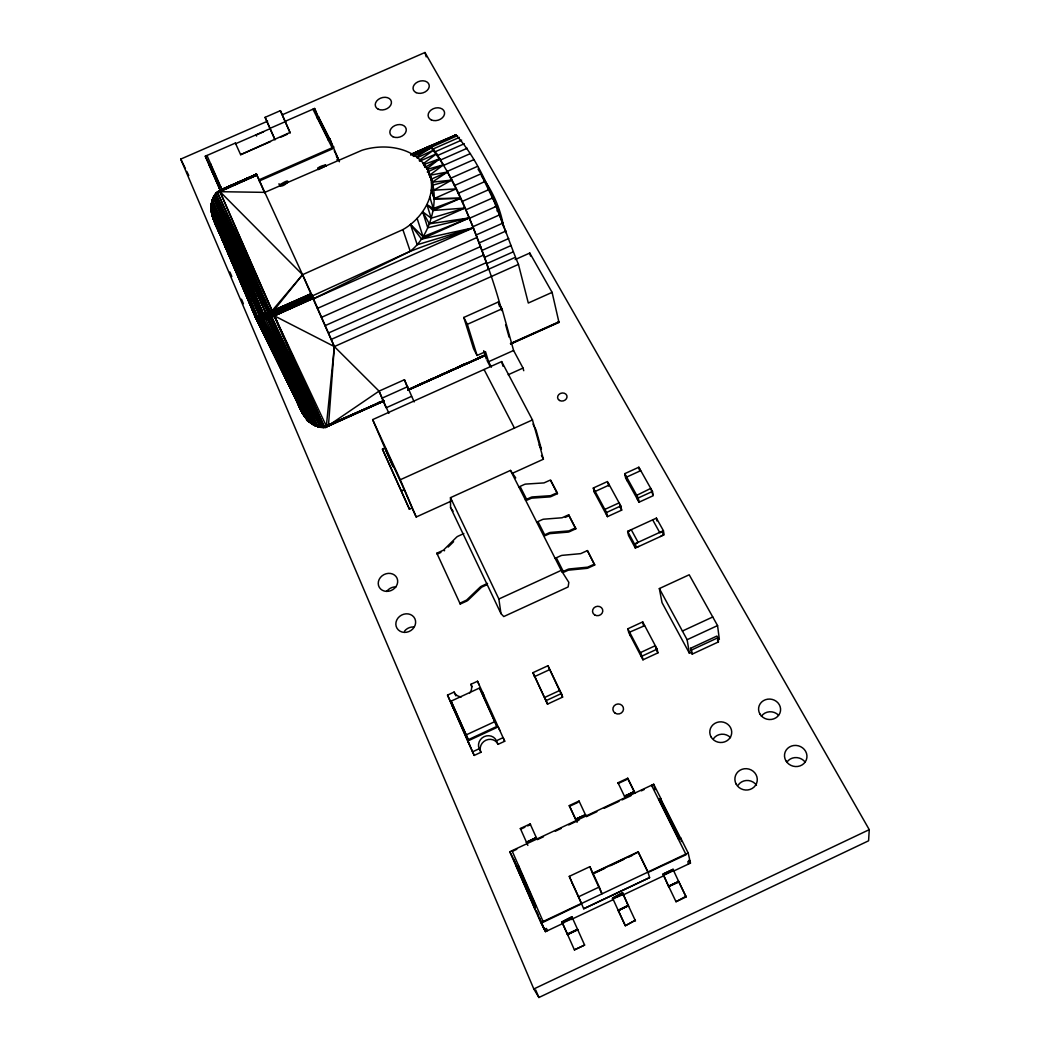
<?xml version="1.0" encoding="UTF-8"?>
<svg xmlns="http://www.w3.org/2000/svg" width="1050" height="1050" viewBox="0 0 1050 1050"><rect width="100%" height="100%" fill="white"/><g stroke="black" fill="none" stroke-linecap="round" stroke-linejoin="round"><path stroke-width="1.5" d="M388.881 413.293L379.05 391.125L334.346 346.579L311.784 294.827L256.476 174.208L221.196 189.722C210.446 194.67 209.383 208.963 213.321 218.781L255.977 318.334L302.702 413.359C307.401 422.349 318.439 430.329 328.637 425.933C311.364 432.337 299.526 411.548 295.942 397.963C299.539 411.587 311.417 432.337 328.663 425.972L383.919 401.034M304.316 415.997L255.78 317.927L213.308 218.781C209.304 210.761 211.418 194.591 217.993 192.137C209.475 197.886 210.066 211.969 214.213 221.012L256.043 318.399L305.301 417.375M222.311 238.022C214.134 225.33 202.912 199.762 221.196 189.722C213.426 193.213 210.262 202.755 211.575 210.643C210.774 203.923 212.205 196.337 217.691 191.848M236.696 273.026L213.439 219.148C211.719 213.714 209.764 205.236 212.638 200.655C215.25 197.964 213.583 194.775 213.412 198.883L263.576 314.475L260.807 315.932L212.179 202.926L214.935 194.88L221.183 189.722C211.326 194.302 209.567 207.086 212.559 216.51M312.651 296.743L263.392 318.636L212.034 202.886L216.654 193.777L219.726 191.323L256.909 175.101L220.041 191.691C213.098 194.434 210.577 202.138 211.483 209.895L257.027 317.664L261.739 319.476L269.771 317.638L313.373 298.371L274.457 315.892C262.238 320.893 256.436 319.646 255.78 317.927L211.68 211.864C210.735 203.595 212.782 195.248 219.529 190.982L256.607 174.457L219.45 190.759L213.885 196.757L211.838 202.821L263.222 314.632L272.921 313.136L312.073 295.47M212.152 200.616L263.576 314.475L272.16 310.669L302.558 274.693L402.872 229.622C423.124 218.243 439.451 191.861 427.494 169.155C414.645 146.961 384.681 143.141 362.04 150.255L264.823 192.373L220.041 191.691L219.358 190.68L256.476 174.208L219.45 190.759L212.861 198.555M211.457 208.884C212.363 192.662 209.659 227.207 212.231 200.655L211.391 209.554L214.213 221.012L212.546 216.51L211.207 207.231L213.334 218.741C209.541 208.989 211.142 195.011 221.183 189.761L256.515 174.287M322.849 426.851C319.974 430.986 293.331 410.97 315.092 425.512C337.719 430.631 308.136 425.027 316.667 425.079M298.134 402.78L305.222 417.217L301.77 411.482C305.104 418.569 311.115 424.909 318.938 426.733C323.597 426.72 317.993 428.019 318.99 425.814M282.634 114.634L424.961 52.5L869.256 829.658L868.586 840.801L538.913 997.5L533.82 988.969L180.744 159.101L267.645 121.17M309.75 422.1C314.58 426.366 323.111 429.109 328.479 425.499L334.346 346.579L328.296 333.086L486.334 262.644C471.135 222.679 457.078 179.799 430.001 146.331L428.426 147.486L434.149 144.966M213.373 199.224L216.248 193.279L217.363 193.712L219.726 191.323L256.738 174.733L219.621 191.139C215.88 190.221 209.462 208.596 212.638 200.655L212.048 203.175L212.402 200.602M503.685 227.22C500.666 208.95 492.489 190.667 481.412 175.823M464.94 208.044L431.196 218.19L422.638 211.746L429.345 223.821L464.94 208.044L433.007 210.473C435.199 198.87 434.385 186.743 430.211 175.678L432.206 182.214L451.658 180.088L433.834 190.194L431.432 189.945L434.227 199.041L460.491 198.293L433.007 210.473C430.001 225.986 422.848 241.29 410.235 251.278L313.162 298.961L327.639 331.603M301.77 411.482C305.931 421.706 317.559 429.489 328.637 425.933L322.967 427.245L383.788 400.772M428.977 146.423L455.949 134.873C487.699 170.494 500.404 221.117 518.451 264.403L334.346 346.579L326.353 426.129L324.923 426.759C317.796 427.547 310.669 424.069 306.233 418.477L257.119 319.147L307.558 419.869L258.392 319.016L256.043 318.399L261.647 318.478L269.771 316.129L313.149 297.885L272.396 316.496L216.248 194.827L217.888 192.15L221.183 189.761L256.607 174.457L264.561 192.727M318.964 426.799L316.995 426.195L265.125 313.779L255.859 317.914L258.812 317.874L267.12 315.079L312.362 296.113L262.316 319.252L260.807 315.932L271.136 314.344L312.362 296.113M211.483 209.895L211.601 205.892M212.179 202.939L259.639 316.221L211.378 207.27L211.706 202.781M209.488 165.743L210.63 163.839L208.95 164.574L205.288 156.214L235.371 143.076L240.647 154.691L270.506 141.619M220.552 186.441L218.846 187.189C219.056 190.418 220.093 184.17 221.038 187.504M259.639 316.221L211.89 204.054L213.15 198.752L216.654 193.607L212.966 198.568M516.692 867.339L518.543 865.567L516.324 866.617L509.801 851.734L653.691 784.232L660.936 798.669L662.222 803.88M536.97 912.831L534.043 907.095L536.301 906.032L534.398 907.791M515.169 259.573L529.791 253.05L552.103 292.373L558.994 322.468L558.193 321.628M211.838 202.821L212.402 200.734M221.183 189.761L216.405 193.515L213.412 198.883M219.726 191.323L272.094 310.695L273.446 314.278L267.606 318.294L317.376 425.985L320.985 427.179M314.79 424.449C310.131 423.255 317.953 427.114 318.938 426.366L313.241 424.449L305.235 417.178L308.7 421.037M256.134 318.071L212.441 216.064L256.279 317.717L257.723 319.187L263.038 318.176L271.136 314.344L266.201 317.323M211.444 207.27L257.919 318.071L261.739 319.476L313.609 424.423L262.316 319.252M306.652 419.055L302.807 413.464M315.197 424.764C319.161 427.888 324.437 427.678 328.453 425.552L383.775 400.693M428.348 147.984L428.886 146.514L455.949 134.873M305.235 417.178L309.934 422.179L315.184 425.578L308.385 420.722L258.654 319.528L259.166 318.636L256.043 318.412L302.702 413.359L275.402 357.328M213.15 198.752L217.731 191.94M319.449 425.696L318.951 426.195C316.089 426.799 300.234 415.314 315.092 425.289M261.647 318.478L259.639 319.305L308.385 420.722L310.446 422.454L261.148 319.515L312.808 424.029C314.488 427.298 338.087 429.083 317.376 425.985L268.104 318.15L319.699 426.497L319.016 426.864M215.499 195.221L215.027 196.179L216.405 193.397L219.398 190.746M219.66 191.887L217.823 193.266L270.336 312.113L274.496 311.391L311.784 294.827M316.916 425.814L263.786 319.016L262.513 319.371L316.916 425.814L263.563 314.738L311.509 294.223L272.593 312.362L257.814 317.743L257.88 316.995L265.178 314.711L265.847 313.464L213.819 196.704M215.512 195.418L214.095 196.888M212.966 198.647L216.405 193.515L219.529 190.982M454.164 136.159L454.847 135.043M215.211 195.182L219.621 191.139L256.607 174.457L219.45 190.851L214.095 196.744M256.476 174.208L219.345 190.654L218.124 192.452L219.844 191.533L217.823 193.266L272.094 310.695L270.27 311.798L311.259 293.659L270.27 311.798M216.248 193.344L213.977 196.704L216.654 193.777M272.094 310.695L220.041 191.691L302.558 274.693L273.971 310.209L265.178 314.711M263.563 314.738L214.541 197.177L265.939 313.412L214.764 196.757L267.908 312.546L274.496 311.391L273.092 313.53L275.638 313.897C273.184 320.499 265.768 314.632 270.021 311.614L268.524 312.913M312.913 297.334L275.638 313.897L269.771 317.638L261.739 319.476L263.038 318.176M259.901 319.581L260.662 319.069L259.639 319.305M262.513 319.371L315.026 425.145L319.082 426.812L324.896 427.061M448.179 547.05L453.6 541.695M261.502 318.255L264.075 316.942L260.256 318.491L266.017 317.034L269.233 315.105L260.846 316.457L260.544 315.814L258.589 316.864L265.676 316.404L264.075 316.942L257.88 316.995L262.172 315.945M221.261 189.853L215.355 195.116L216.523 194.289M216.812 193.922L218.256 192.623M211.221 207.244L212.559 216.471M258.812 317.874L256.988 318.99L256.279 318.465L257.919 318.071M426.707 168.893L439.884 158.668L423.596 164.601M268.485 312.585L267.908 312.546C264.442 316.024 271.018 319.371 273.958 315.249L313.149 297.885L271.845 316.929L323.571 426.602L273.446 314.278M423.098 163.839L436.682 153.681L419.514 161.241M429.398 175.363L447.458 172.003L431.169 179.196L427.494 169.155L429.398 175.363L443.507 164.811L427.009 169.404M419.226 160.309L433.926 149.927L416.942 157.868M217.993 192.137L219.607 190.995L218.111 192.268M218.413 192.819L219.975 191.73M383.919 401.087L324.936 426.983L328.637 425.933L321.051 427.101L328.584 425.749L324.791 426.654L328.453 425.552L379.05 391.125L404.434 379.733L414.173 401.914M265.348 318.675L273.262 313.911M432.206 182.214L447.458 172.003M273.617 314.632L269.771 317.638L320.263 426.549L268.104 318.15M416.653 156.765L431.694 147.472L412.939 155.728M260.964 316.995L272.449 311.994M264.219 317.231L267.409 315.787L262.29 316.522M425.119 167.304L439.884 158.668M270.559 317.152L272.396 316.496M261.358 318.019L262.592 317.389L258.969 318.268L261.24 317.769C259.166 318.714 260.295 315.381 258.589 316.864M412.821 154.875L430.001 146.331L435.291 151.712L443.783 165.309L470.439 153.549M258.392 319.016L259.166 318.636M414.383 155.794L431.694 147.472M574.416 949.883L584.614 945.053L577.526 929.289L567.354 934.041L574.416 949.883L584.614 945.053M625.314 925.746L635.263 920.325L625.314 925.746L618.214 910.416L628.333 905.625L628.635 906.426M668.811 886.686L676.016 901.714L686.122 896.923L678.891 881.921L668.719 886.502L678.799 881.737L673.352 870.109M533.82 988.969L869.256 829.658M412.676 154.547L430.001 146.331L410.681 154.77M589.877 866.67L592.476 873.364L638.177 851.826L647.929 871.986L649.596 877.603L583.695 908.762L578.576 896.779L599.314 886.987L589.877 866.67L569.284 876.369L572.25 883.299M516.653 867.208L540.829 922.582L581.411 903.407L572.106 882.971M647.929 871.986L688.183 852.967L680.649 837.939L678.418 838.989L680.82 838.714L660.752 799.207L658.744 799.706L660.936 798.669M581.451 903.525L647.929 872.117L638.282 852.167L592.607 873.705L601.952 893.839L599.314 886.987M689.889 860.606L687.881 861.564L688.459 864.058M572.421 917.936C558.967 924.63 558.364 923.212 572.04 917.096M612.57 897.934C643.755 882.079 590.901 908.696 623.254 894.39L628.386 905.888M668.981 887.329L663.049 874.072L673.116 869.308L673.509 870.135L663.442 874.899L668.64 886.318L678.707 881.554M562.078 922.32L572.224 917.516L577.592 929.421L567.433 934.237L562.183 922.517M612.754 898.354L623.057 893.983L612.806 898.577M673.312 869.715L663.442 874.899M572.604 918.343L562.446 923.147L567.354 934.041M663.626 875.306L673.693 870.542L673.286 869.978M540.829 922.582L545.488 931.665L563.666 923.081M571.003 919.603L613.581 899.469M622.387 895.309L663.495 875.871M673.772 871.001L690.454 863.113L688.183 852.967M618.279 910.665L628.163 905.258M668.548 886.134L678.628 881.37M577.671 929.604L567.512 934.421L567.879 935.196M567.604 934.605L577.749 929.788M685.978 896.28L676.016 901.714M592.922 873.941L604.656 868.416M610.523 865.646L623.713 859.425M628.11 857.351L632.52 855.278M256.528 318.045L239.964 280.547M527.323 844.121L520.354 828.516L530.158 823.922L530.46 824.617L527.664 825.917M576.45 821.074L569.271 805.599L579.036 801.032L586.254 816.48M627.729 778.221L627.939 778.956L618.227 783.497L618.004 782.775L627.729 778.221L634.528 791.962L624.54 796.123L634.305 791.543M524.869 827.229L520.669 829.198L520.354 828.516M569.546 806.308L577.907 802.397M536.261 837.519L526.418 842.139L527.848 845.394M575.571 819.092L585.585 814.918L575.781 819.525L569.271 805.599M526.496 842.31L536.34 837.69M585.454 814.642L575.715 819.394L585.519 814.787M624.619 796.281L634.384 791.7L624.684 796.425M526.562 842.454L536.406 837.834L526.614 842.586M512.347 851.366L516.797 849.279M537.548 839.554L543.48 836.771M555.345 831.206L561.264 828.424M568.68 824.946L579.062 820.076M586.477 816.598L596.846 811.729M604.262 808.251L619.08 801.294M622.046 799.903L630.945 795.729M641.327 790.86L644.28 789.469M468.3 739.686L496.886 726.416L494.786 721.639L479.535 688.013L451.106 701.138L468.3 739.686L451.106 701.138M547.523 704.104L562.603 697.108L561.396 693.538L547.942 665.739L532.954 672.669L547.523 704.104L532.954 672.669M642.941 659.82L657.904 652.877L657.129 649.123L642.718 621.902L627.834 628.793L628.727 632.599L642.941 659.82L642.101 656.092L627.834 628.793M689.404 653.258L687.12 639.712L717.557 625.59L689.207 574.783L659.347 588.564L662.025 602.648L689.404 653.258L691.281 652.391L690.598 648.283L716.927 636.051L717.885 637.77L718.423 641.931L692.212 654.111L691.281 652.391M692.212 654.111L691.53 650.016L717.885 637.77M472.513 751.853L479.207 748.729A9.502 8.899 -30.8 0 1 484.208 736.628A9.502 8.899 -30.8 0 1 496.44 740.736L503.134 737.625L504.709 741.247L498.054 744.345A9.463 8.859 -31 0 0 485.874 740.25A9.463 8.859 -31 0 0 480.913 752.312L474.246 755.409L472.513 751.853L447.523 695.1L454.099 692.068A9.293 8.531 -28.5 0 0 461.331 696.885M682.408 631.037L712.753 616.98M466.016 734.974L494.786 721.639M546.249 700.56L561.396 693.538M642.101 656.092L657.129 649.123M469.783 692.974A9.293 8.531 -28.5 0 0 470.964 684.272L477.527 681.24L504.709 741.247M487.554 583.406L481.701 586.097A3.006 1.391 -25.6 0 0 480.139 587.121L466.633 600.062L459.9 603.212L460.254 604.052L466.567 601.151A2.992 1.378 -25.3 0 0 468.116 600.141L481.622 587.212L487.187 584.601M555.017 558.39L560.661 555.804A2.992 1.378 -26.9 0 1 562.327 555.332L580.676 553.639L587.423 550.594L594.707 564.979L588.354 567.906A3.006 1.352 -27.2 0 1 586.701 568.378L568.299 570.189L563.692 572.25L556.762 558.613M627.637 531.339L656.408 518.136L663.416 530.696L664.138 534.831L635.342 548.061L628.504 535.447L627.637 531.339L634.489 543.979L635.342 548.061M628.635 531.392L631.234 529.686L638.111 542.325L635.499 544.018L636.143 547.194L638.938 546.394M500.955 613.581L498.868 599.012L561.225 570.373L568.837 582.383L568.129 586.963L503.751 616.56L500.955 613.581L450.555 507.557L450.489 497.661L510.471 470.413L515.734 477.921M561.947 572.053L567.63 569.441A3.019 1.365 -26.9 0 1 569.297 568.956L587.698 567.158L594.484 564.099M634.489 543.979L663.416 530.696M313.162 298.961L473.392 227.784L417.217 244.742L410.458 224.385L421.562 239.111L473.392 227.784L410.235 251.278L311.889 296.126L302.558 274.693M320.263 426.549L271.241 317.139L323.571 426.602L274.273 315.761L326.353 426.129L383.053 400.824M463.837 533.558L458.089 536.183A2.94 1.444 -25.5 0 0 456.566 537.193L443.454 550.161L436.852 553.232L437.22 554.111L440.947 552.405M518.779 487.003L524.265 484.509A2.914 1.457 -27 0 1 525.906 484.076L543.979 482.908L550.541 479.981L557.196 492.726L550.607 495.679L532.468 496.926A2.927 1.444 -27 0 0 530.841 497.372L525.315 499.892M557.196 492.726L557.445 493.658L551.276 496.466A2.914 1.417 -27.3 0 1 549.649 496.913L531.536 498.173L527.048 500.154L520.511 487.292M593.316 488.001L607.464 481.543L620.786 505.956L621.679 510.129L607.451 516.639L594.313 492.214L593.316 488.001L606.506 512.492L607.451 516.639M624.737 473.668L638.846 467.224L652.47 491.452L653.218 495.692L639.03 502.189L625.603 477.934L624.737 473.668L638.216 497.976L639.03 502.189M536.629 522.178L542.207 519.632A2.953 1.417 -27 0 1 543.847 519.186L562.065 517.768L568.719 514.776L575.807 528.806L569.546 531.668A2.953 1.391 -27.3 0 1 567.906 532.127L549.649 533.649L545.107 535.684L538.374 522.428M565.228 517.401L568.956 515.694L568.719 514.776M544.766 534.804L548.966 532.875A2.966 1.404 -26.9 0 1 550.62 532.416L568.877 530.893L575.571 527.887M606.506 512.492L620.786 505.956M638.216 497.976L652.47 491.452M409.447 509.184L412.072 507.99L404.211 489.615L385.074 447.983L382.449 449.164L409.447 509.184L382.449 449.164M412.072 507.99L416.207 517.007L451.71 500.876M512.347 473.314L543.414 459.204L532.455 419.921L501.651 361.581L372.645 419.619L388.539 456.671M416.207 517.007L400.299 479.745L532.455 419.921M401.546 490.822L404.211 489.615M328.479 425.499L380.651 401.94M419.396 384.444L423.872 382.423M426.851 381.084L432.81 378.394M440.265 375.021L444.741 372.999M447.72 371.661L453.679 368.97M456.671 367.618L465.609 363.576M477.54 358.194L483.499 355.504M508.187 374.745L523.018 368.064L513.594 350.477L501.992 308.818L498.304 302.006L463.785 317.454L473.563 348.692L477.081 355.477L485.507 351.684L488.565 361.725L491.4 367.172M221.091 190.326L231.433 185.679M234.386 184.354L256.541 174.379L222.836 189.433L255.176 175.271L242.012 181.204M234.701 184.498L239.085 182.516M552.103 292.373L528.308 303.03L518.451 264.403M382.292 398.055L407.754 386.61M377.357 403.042L380.349 401.704M461.029 365.505L465.504 363.497M485.048 355.005L408.201 389.524L404.434 379.733M510.418 343.547L558.954 321.799M407.702 389.944L485.467 355.005M326.826 426.641L383.224 401.139M408.463 389.812L485.691 355.176M510.615 343.822L559.007 322.114M510.759 344.006L559.02 322.337M386.282 407.715L411.508 396.375M488.565 361.725L513.594 350.477M222.954 189.669L231.735 185.745M234.675 184.433L255.176 175.271M331.091 339.491L514.658 257.618M477.081 355.477L467.368 324.332L501.992 308.818M407.728 390.062L485.507 355.228M410.97 154.783L430.001 146.331M496.873 210.866L499.183 209.843M272.317 311.64L311.509 294.223M501.664 310.577C494.13 281.925 483.735 254.349 472.946 226.708L499.774 214.791M476.28 234.924L503.042 223.033M317.389 308.438L477.238 237.379M479.351 242.852L506.061 230.974M321.379 317.402L480.729 246.501M482.134 250.359L508.751 238.507M325.027 325.671L483.774 254.979M484.588 257.342L511.114 245.516M486.662 263.694L513.082 251.921M410.904 154.481L428.886 146.514L411.167 154.298M473.878 159.639L447.156 171.439L454.401 185.574L481.228 173.709M431.432 189.945L434.227 198.568L456.041 188.908L433.834 190.194L431.537 182.674L432.954 185.089L451.658 180.088M454.401 185.574L458.181 193.371L485.034 181.493M458.181 193.371L461.974 201.521L488.854 189.617M472.946 226.708L465.754 209.869L492.621 197.964M495.101 206.377L497.424 205.354M421.562 239.111L469.271 217.941L429.345 223.821M469.429 218.308L496.283 206.391M410.931 154.429L428.886 146.514M438.441 143.076L444.163 140.556M447.011 139.296L451.303 137.419M431.34 147.157L457.459 135.66M433.125 148.969L459.362 137.406M435.291 151.712L461.646 140.109M437.811 155.387L464.284 143.732M440.659 159.941L467.224 148.234M427.271 171.977L443.507 164.811M450.712 178.224L477.488 166.386M328.453 140.424L328.046 139.335L329.726 138.6L339.413 161.739M242.104 181.401L246.501 179.458M249.441 178.172L253.851 176.243M258.799 179.931L333.939 146.974M259.258 180.994L332.64 148.798L312.952 109.187M279.589 184.957C297.662 173.329 280.363 192.202 278.998 183.711M336.892 159.757L338.415 159.088L334.241 150.741M279.694 185.194L287.359 181.834M325.592 165.034C308.398 173.762 324.673 162.238 326.051 166.215M279.812 185.456L287.477 182.083M317.953 168.394L325.71 165.296M279.943 185.732L287.595 182.359M318.071 168.643L325.841 165.572M318.412 169.575L325.881 165.861M265.099 117.338L274.995 139.663L265.099 117.338L280.389 110.67L290.22 133.009M284.721 121.524L314.606 108.465L322.219 126.053M270.283 128.231L285.639 121.524M235.659 143.719L269.824 128.796M263.589 131.775L256.134 135.03L256.581 136.08M317.428 118.414L317.021 117.324L318.688 116.589M280.534 137.248L287.451 134.216M261.135 317.507L272.921 313.136M410.458 224.385L423.084 236.749L469.271 217.941L427.757 227.758L422.638 211.746M273.801 314.961L264.561 317.796M274.116 315.525L270.362 316.942M271.307 314.724L265.834 316.719M431.196 218.19L426.943 204.671L433.348 208.491L460.491 198.293L434.227 198.568M328.046 139.335L330.173 139.794L318.688 117.298L317.021 117.324M309.934 422.179L310.551 422.533L261.148 319.515L313.609 424.423M326.786 426.458L324.752 426.471L326.563 425.827L324.713 426.274L326.812 426.641L322.98 427.219M326.681 426.221L321.983 426.694L271.241 317.139M324.857 426.93L326.734 426.379M272.751 312.756L265.847 313.464L266.752 313.346M323.046 426.812L324.909 426.602M270.966 313.963L262.119 315.368M259.783 317.376L256.161 318.216L257.355 318.583M259.652 316.667L260.846 316.457M274.785 312.021L266.792 313.661L267.908 312.546L215.683 195.549L268.459 312.309L216.248 194.827M324.66 426.038L326.563 425.827M255.78 317.927L243.574 288.75L251.449 306.351M263.392 318.636L258.602 319.292L260.177 319.581L310.446 422.454M258.654 319.528L260.177 319.581M319.226 426.536L321.156 426.786M312.428 423.321L309.816 421.785L315.131 425.053L313.359 423.938M315.092 425.46C333.034 429.371 313.661 426.589 309.75 422.021M316.995 426.011L318.938 426.641M315.026 425.145L312.808 424.029M315.407 425.394L317.192 426.234M303.949 415.472L304.986 416.863L257.119 319.147M334.346 346.579L274.457 315.892L324.214 426.562L274.378 315.932M313.241 424.567L308.188 420.394M426.943 204.671L433.007 210.473M211.667 211.995L211.286 209.514M279.051 363.799L277.2 360.78M412.02 153.838L413.923 156.476M450.555 507.557L453.075 511.192M302.61 413.162L304.185 415.721L302.229 411.219M478.026 169.063L479.968 172.371M639.358 468.458L640.618 470.702L626.496 477.146M718.423 641.931L717.478 640.224L719.342 639.345L717.557 625.59M480.624 173.473L495.088 203.254L506.034 232.864M619.999 507.058L621.679 510.129M659.347 588.564L687.12 639.712M690.598 648.283L691.53 650.016M656.696 650.606L657.904 652.877M532.98 424.108L536.025 429.883L541.419 449.269L539.162 444.977M541.446 455.451L543.414 459.204M550.804 480.913L557.445 493.658M568.956 515.694L575.807 528.806M594.707 564.979L587.423 550.594M487.003 360.413L489.996 366.148M463.785 317.454L467.368 324.332M484.05 369.495L514.434 428.072M634.961 793.17L627.939 778.956M625.196 797.751L618.004 782.775M547.509 930.707L546.367 928.462L544.333 929.421L537.613 914.091M510.471 470.413L561.225 570.373M516.324 866.617L520.052 873.994M509.801 851.734L514.841 861.709M318.465 117.193L329.49 139.204M660.503 799.194L680.19 838.464M318.202 117.141L329.228 139.138M660.201 799.234L679.888 838.504M317.914 117.127L328.952 139.125M659.872 799.299L679.56 838.569M317.625 117.154L328.65 139.151M659.505 799.404L679.192 838.674M317.323 117.219L328.348 139.23M659.124 799.536L678.812 838.819M336.341 155.977L338.481 160.23M689.01 860.226L690.454 863.113M257.447 319.292L307.558 419.869M256.043 318.412L304.986 416.863M686.122 896.923L678.799 881.737M575.781 819.525L577.133 822.268M673.116 869.308L663.049 874.072M215.014 220.868L212.152 214.764L214.988 220.579L212.152 214.764L214.213 221.012M180.744 159.101L185.43 168.669M186.769 171.399L188.777 175.507M302.702 413.359L267.632 341.355M469.494 744.621L467.736 741.024L498.238 726.862L499.839 730.524M217.901 228.388L213.032 217.993L218.019 228.27M648.034 872.445L686.096 854.713L651.512 785.256L651.696 785.991M561.474 694.772L562.603 697.108M649.596 877.603L583.695 908.762M447.523 695.1L474.246 755.409M452.13 705.561L453.928 709.275M212.152 214.764L214.974 220.657M450.489 497.661L498.868 599.012M479.207 748.729L480.913 752.312M221.222 235.305L213.032 217.993L217.967 228.349M213.032 217.993L221.287 235.344M678.786 882.026L678.274 880.924M454.099 692.068L455.884 695.835M635.473 920.929L628.425 905.809L618.306 910.599L625.091 925.142M205.288 156.214L212.691 171.977M208.95 164.574L214.502 176.4M263.379 332.338L266.976 340.003M386.006 407.597L379.05 391.125M222.771 238.77L224.162 241.736M622.676 893.156L623.254 894.39M259.534 324.043L262.736 330.96M429.988 176.636L431.169 179.196M436.852 553.232L460.254 604.052M372.645 419.619L400.299 479.745M389.169 458.154L393.146 466.804L385.074 447.983M569.284 876.369L578.576 896.779M581.595 903.84L543.401 922.136L512.006 850.697M612.872 898.708L618.135 910.232L628.254 905.441L622.965 893.931M496.886 726.416L479.535 688.013M252.131 307.847L255.518 315.302M461.974 201.521L465.754 209.869M537.167 839.514L530.158 823.922M572.263 917.582L571.856 916.689L561.881 921.9M496.44 740.736L498.054 744.345M470.964 684.272L472.106 686.805M212.573 201.364L263.222 314.632M235.371 143.076L235.896 144.257M240.647 154.691L290.01 132.458L280.389 110.67M482.239 691.635L483.906 695.415M477.527 681.24L479.194 685.059M206.968 155.479L221.812 189.315M210.341 163.984L220.264 186.585M518.162 865.764L535.907 906.229M210.092 164.154L220.001 186.769M517.808 865.974L535.553 906.439M209.856 164.364L219.765 186.979M517.479 866.197L535.211 906.662M209.672 164.588L219.581 187.189M517.204 866.421L534.936 906.885M209.541 164.824L219.726 188.029M515.497 863.205L535.054 907.856M536.353 910.836L538.309 915.298M539.621 918.278L545.488 931.665M209.449 165.06L219.345 187.674M513.594 859.241L534.516 907.305M209.409 165.296L219.306 187.911M516.692 867.038L534.411 907.489M209.423 165.532L220.106 190.063M304.644 414.986L305.944 417.979M213.308 218.781L256.279 317.717L211.798 213.058M425.381 167.619L423.491 163.249L424.292 165.874M233.861 266.385L213.439 219.148L229.727 256.318L227.916 251.252M229.898 272.029L231.814 276.557M241.461 299.184L243.377 303.699M535.697 989.953L538.913 997.5M214.541 197.177L263.576 314.475M211.509 207.06L257.749 317.402L257.027 317.664L211.536 211.877L212.546 216.497M314.606 108.465L318.045 117.639M329.726 138.6L332.719 146.632M579.036 801.032L579.298 801.741M534.752 676.528L549.741 669.585M533.505 673.942L534.542 676.764M544.714 697.436L559.834 690.428M545.974 700.074L546.971 702.831M547.942 665.739L560.779 693.21M561.107 693.053L562.039 695.835M402.872 229.622L410.235 251.278M417.099 218.374L423.084 236.749M429.883 197.348L433.348 208.491M483.735 350.687L486.255 358.982M638.177 851.826L638.387 852.508M486.334 262.644L488.342 269.351M501.651 361.581L503.016 366.253M430.211 175.678L432.954 185.089M424.961 52.5L426.208 56.884M505.601 324.647L509.092 337.155M498.304 302.006L499.603 306.652M523.018 368.064L523.74 370.702M211.969 214.161L212.192 215.001M653.691 784.232L655.082 789.744M529.791 253.05L530.539 256.082M594.615 492.502L593.841 489.234L595.061 491.505L609.223 485.048L607.976 482.777L608.711 486.071M630.486 635.972L629.606 632.166L644.595 625.708M606.939 515.406L604.839 509.408L619.106 502.871L620.931 507.819M680.649 837.939L681.476 841.522M641.143 656.394L640.303 652.654L655.305 645.697L656.092 649.464M642.718 621.902L643.545 625.747M627.27 480.939L625.249 474.889M636.615 495.377L650.751 488.408L652.706 494.458M637.337 499.131L638.518 500.955L637.888 497.674M638.846 467.224L639.384 470.085M652.903 520.249L659.886 532.822L662.589 531.576L663.154 534.778L660.542 536.471M656.408 518.136L656.906 520.918M786.896 762.156A11.13 10.382 16.9 0 1 805.258 762.221M761.394 716.244A10.867 10.093 10.1 0 1 778.483 715.155M387.083 590.966A9.844 8.662 -27.9 0 1 395.994 586.898M404.526 631.116A10.001 8.938 -28.9 0 1 413.582 626.968M738.189 785.085A11.064 10.513 15.5 0 1 756.499 785.19M713.475 738.688A10.815 10.211 6.9 0 1 730.524 737.638M444.609 550.554A2.927 1.431 -25.2 0 1 444.255 550.817M510.943 343.941L510.93 343.849M485.533 355.281L407.833 390.272L485.428 355.438M227.377 187.779L222.994 189.761L227.404 187.845M304.894 416.64L302.361 410.642L304.894 416.64M559.545 400.483A4.764 4.003 -13.6 0 0 567.013 397.097A4.764 4.003 -13.6 0 0 560.359 393.474A4.764 4.003 -13.6 0 0 559.545 400.483M615.156 713.186A5.342 5.027 -10.8 0 0 623.503 709.288A5.342 5.027 -10.8 0 0 615.917 704.484A5.342 5.027 -10.8 0 0 615.156 713.186M594.72 614.959A5.158 4.686 -12.6 0 0 602.779 611.218A5.158 4.686 -12.6 0 0 595.508 606.795A5.158 4.686 -12.6 0 0 594.72 614.959M416.128 92.623A8.295 6.077 -17 0 0 429.188 86.874A8.295 6.077 -17 0 0 418.136 81.729A8.295 6.077 -17 0 0 416.128 92.623M431.288 119.884A8.4 6.234 -16.7 0 0 444.517 114.043A8.4 6.234 -16.7 0 0 433.256 108.728A8.4 6.234 -16.7 0 0 431.288 119.884M785.833 760.672A11.301 10.526 15.6 0 0 805.297 761.867A11.301 10.526 15.6 0 0 796.044 745.434A11.301 10.526 15.6 0 0 785.833 760.672M759.846 713.882A11.038 10.224 9 0 0 778.916 714.945A11.038 10.224 9 0 0 769.978 699.077A11.038 10.224 9 0 0 759.846 713.882M386.479 591.386A9.988 8.741 -27.7 0 0 397.031 578.196A9.988 8.741 -27.7 0 0 380.376 577.526A9.988 8.741 -27.7 0 0 386.479 591.386M404.289 632.389A10.146 9.03 -28.6 0 0 414.947 618.857A10.146 9.03 -28.6 0 0 397.976 618.069A10.146 9.03 -28.6 0 0 404.289 632.389M378.262 109.213A8.295 6.09 -18.2 0 0 391.361 103.438A8.295 6.09 -18.2 0 0 380.428 98.228A8.295 6.09 -18.2 0 0 378.262 109.213M392.923 136.736A8.413 6.261 -18 0 0 406.192 130.882A8.413 6.261 -18 0 0 395.062 125.488A8.413 6.261 -18 0 0 392.923 136.736M736.142 784.061A11.235 10.657 13.7 0 0 755.541 785.308A11.235 10.657 13.7 0 0 746.563 768.692A11.235 10.657 13.7 0 0 736.142 784.061M710.981 736.772A10.986 10.342 5.6 0 0 729.973 737.888A10.986 10.342 5.6 0 0 721.311 721.849A10.986 10.342 5.6 0 0 710.981 736.772"/></g></svg>
